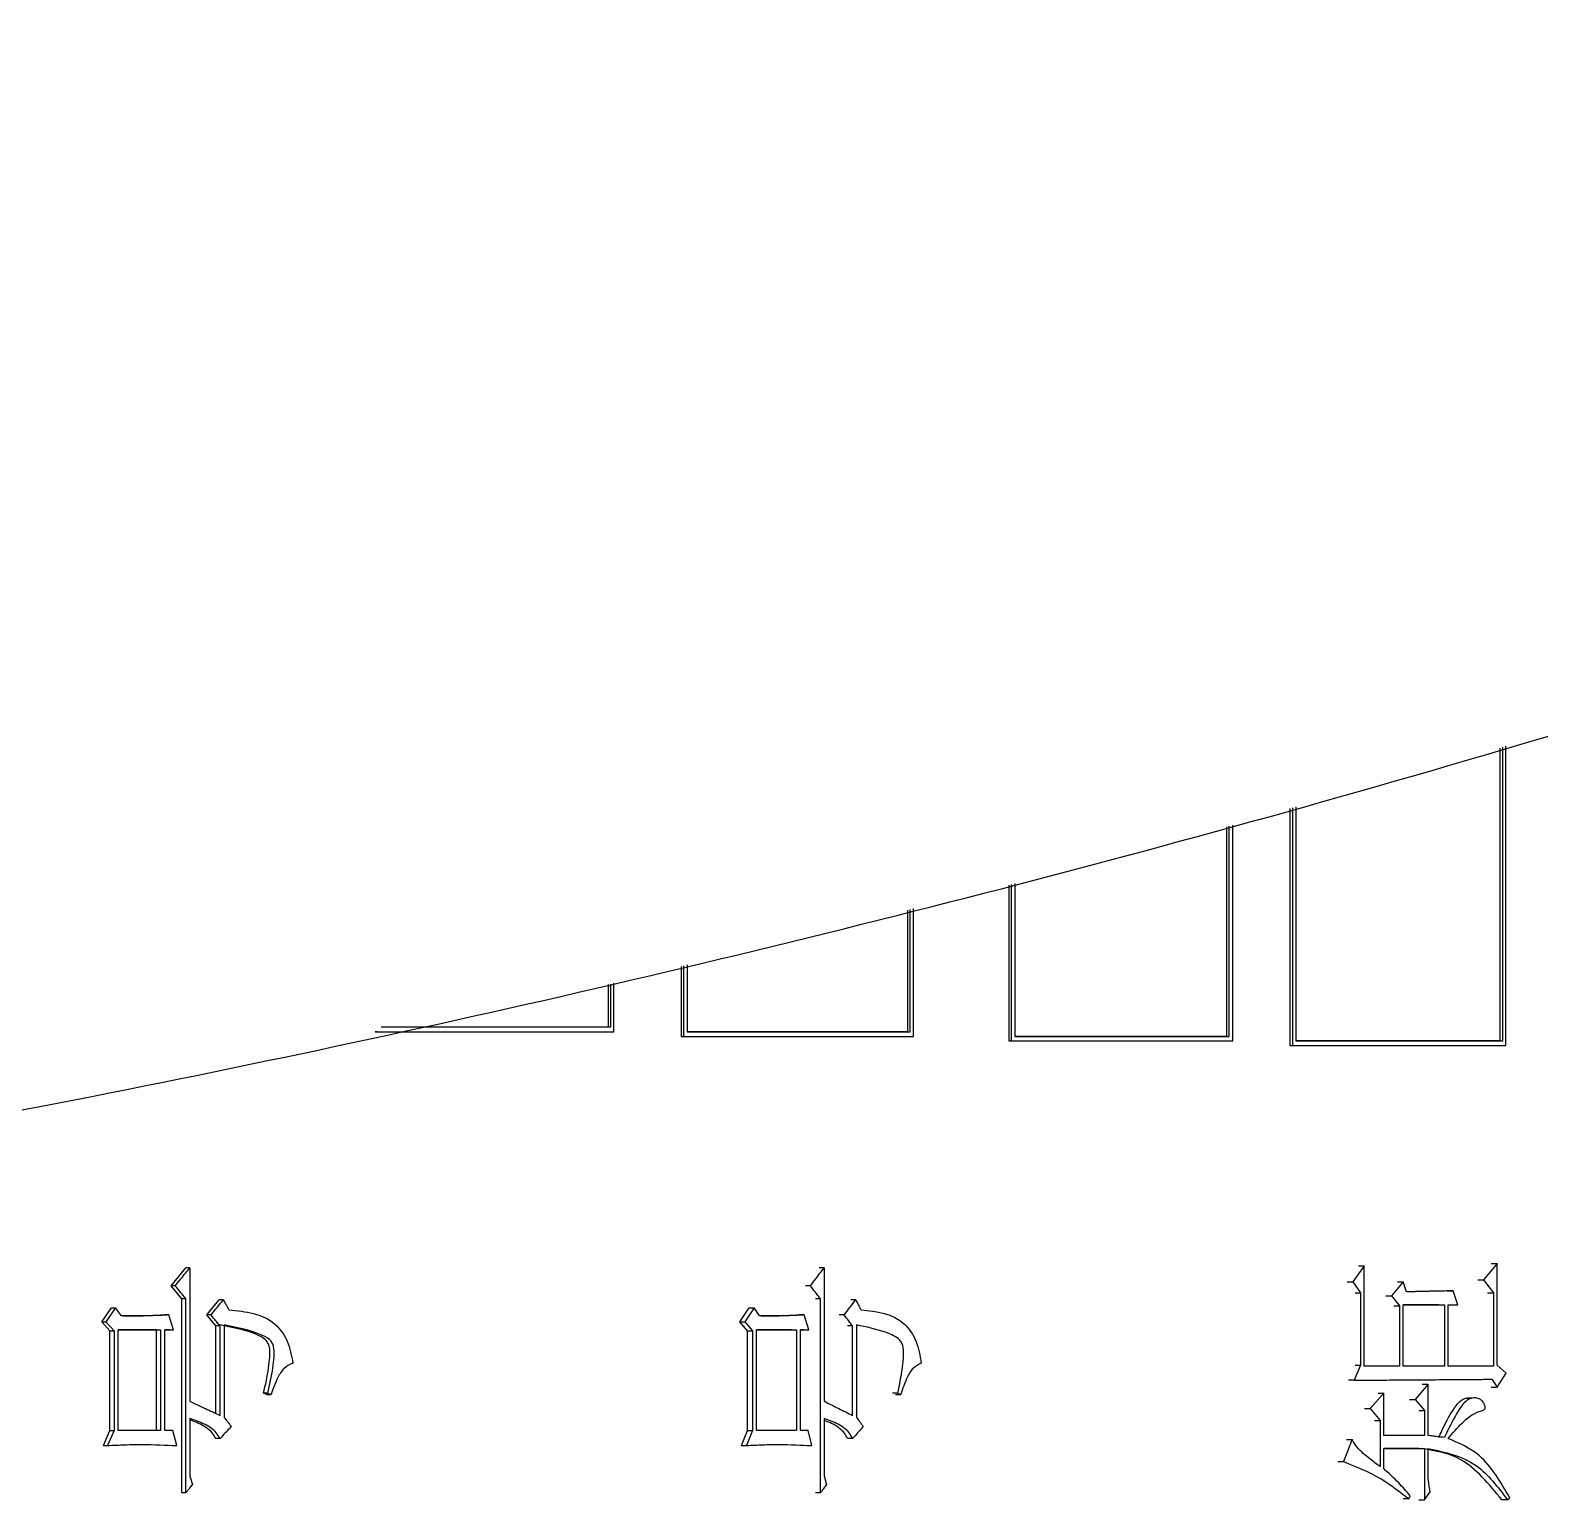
# Model space of a CAD drawing. Header units: millimetres. Extents: x 2016 to 4452, y 736 to 2459.
# Drawn here: x 3028.42 to 3044.67, y 1002.69 to 1018.51 of the extents above; entities that cross this region are included whole.
import ezdxf

# ---------------------------------------------------------------- set-up
doc = ezdxf.new("R2010")
doc.units = ezdxf.units.MM

msp = doc.modelspace()

# ---------------------------------------------------------------- linework, layer by layer
at = {"color": 7, "linetype": 'Continuous', "lineweight": 25}
for p, q in [((3044.237, 1010.785), (3044.237, 1007.631)), ((3044.268, 1007.631), (3044.268, 1010.794)), ((3044.303, 1007.581), (3044.303, 1010.804)), ((3041.975, 1010.133), (3041.975, 1007.581)), ((3042.004, 1010.141), (3042.004, 1007.581)), ((3042.04, 1010.152), (3042.04, 1007.631)), ((3041.296, 1009.937), (3041.296, 1007.681)), ((3041.325, 1007.681), (3041.325, 1009.945)), ((3041.362, 1007.631), (3041.362, 1009.956)), ((3038.95, 1009.31), (3038.95, 1007.631)), ((3038.978, 1009.317), (3038.978, 1007.631)), ((3039.016, 1009.327), (3039.016, 1007.681)), ((3037.926, 1007.681), (3037.926, 1009.056)), ((3037.861, 1009.04), (3037.861, 1007.731)), ((3037.888, 1007.731), (3037.888, 1009.046)), ((3035.425, 1008.434), (3035.425, 1007.681)), ((3035.451, 1008.44), (3035.451, 1007.681)), ((3035.49, 1008.45), (3035.49, 1007.731)), ((3034.662, 1008.244), (3034.662, 1007.781)), ((3034.701, 1007.731), (3034.701, 1008.254)), ((3034.637, 1008.238), (3034.637, 1007.781)), ((3034.662, 1007.781), (3034.637, 1007.781)), ((3032.129, 1007.731), (3034.676, 1007.731)), ((3032.153, 1007.731), (3032.129, 1007.731)), ((3034.676, 1007.731), (3034.701, 1007.731)), ((3035.425, 1007.681), (3035.864, 1007.681)), ((3035.425, 1007.681), (3035.451, 1007.681)), ((3036.067, 1007.681), (3037.899, 1007.681)), ((3037.861, 1007.731), (3037.888, 1007.731)), ((3037.899, 1007.681), (3037.926, 1007.681)), ((3038.95, 1007.631), (3041.332, 1007.631)), ((3038.95, 1007.631), (3038.978, 1007.631)), ((3041.296, 1007.681), (3041.325, 1007.681)), ((3041.332, 1007.631), (3041.362, 1007.631)), ((3044.237, 1007.631), (3044.268, 1007.631)), ((3041.975, 1007.581), (3044.272, 1007.581)), ((3041.975, 1007.581), (3042.004, 1007.581)), ((3044.272, 1007.581), (3044.303, 1007.581)), ((3029.934, 1004.996), (3030.091, 1005.19)), ((3030.136, 1005.19), (3030.091, 1005.19)), ((3030.136, 1005.19), (3030.136, 1003.752)), ((3036.964, 1005.19), (3036.911, 1005.19)), ((3036.964, 1005.19), (3036.964, 1003.752)), ((3042.778, 1005.212), (3042.654, 1005.039)), ((3042.717, 1005.212), (3042.778, 1005.212)), ((3042.778, 1004.13), (3042.778, 1005.212)), ((3044.207, 1005.234), (3044.062, 1005.061)), ((3044.144, 1005.234), (3044.207, 1005.234)), ((3044.207, 1004.141), (3044.207, 1005.234)), ((3029.978, 1004.996), (3029.934, 1004.996)), ((3030.047, 1004.855), (3029.934, 1004.996)), ((3036.815, 1004.996), (3036.762, 1004.996)), ((3042.593, 1005.039), (3042.654, 1005.039)), ((3042.654, 1005.039), (3042.739, 1004.92)), ((3043.196, 1005.039), (3043.072, 1004.888)), ((3043.134, 1005.039), (3043.196, 1005.039)), ((3043.234, 1004.931), (3043.196, 1005.039)), ((3044, 1005.061), (3044.062, 1005.061)), ((3044.062, 1005.061), (3044.169, 1004.92)), ((3030.092, 1004.855), (3030.047, 1004.855)), ((3030.047, 1002.767), (3030.047, 1004.855)), ((3030.092, 1002.767), (3030.092, 1004.855)), ((3030.318, 1004.682), (3030.449, 1004.844)), ((3030.495, 1004.844), (3030.449, 1004.844)), ((3036.923, 1004.855), (3036.869, 1004.855)), ((3036.923, 1002.767), (3036.923, 1004.855)), ((3037.303, 1004.844), (3037.249, 1004.844)), ((3042.679, 1004.92), (3042.739, 1004.92)), ((3042.739, 1004.92), (3042.739, 1004.141)), ((3043.011, 1004.888), (3043.072, 1004.888)), ((3043.072, 1004.888), (3043.157, 1004.779)), ((3043.671, 1004.942), (3043.734, 1004.942)), ((3043.787, 1004.79), (3043.734, 1004.942)), ((3044.106, 1004.92), (3044.169, 1004.92)), ((3044.169, 1004.92), (3044.169, 1004.13)), ((3029.187, 1004.606), (3029.293, 1004.758)), ((3029.336, 1004.758), (3029.23, 1004.606)), ((3029.293, 1004.758), (3029.336, 1004.758)), ((3029.398, 1004.671), (3029.336, 1004.758)), ((3029.908, 1004.682), (3029.863, 1004.682)), ((3029.96, 1004.52), (3029.908, 1004.682)), ((3030.363, 1004.682), (3030.318, 1004.682)), ((3030.414, 1004.563), (3030.318, 1004.682)), ((3036.057, 1004.606), (3036.156, 1004.758)), ((3036.209, 1004.758), (3036.109, 1004.606)), ((3036.156, 1004.758), (3036.209, 1004.758)), ((3036.267, 1004.671), (3036.209, 1004.758)), ((3036.749, 1004.682), (3036.696, 1004.682)), ((3036.799, 1004.52), (3036.749, 1004.682)), ((3037.179, 1004.682), (3037.125, 1004.682)), ((3043.096, 1004.779), (3043.157, 1004.779)), ((3043.157, 1004.779), (3043.157, 1004.13)), ((3043.196, 1004.13), (3043.196, 1004.79)), ((3043.196, 1004.79), (3043.642, 1004.79)), ((3043.579, 1004.79), (3043.196, 1004.79)), ((3043.58, 1004.79), (3043.642, 1004.79)), ((3043.642, 1004.79), (3043.642, 1004.13)), ((3043.68, 1004.79), (3043.787, 1004.79)), ((3043.68, 1004.13), (3043.68, 1004.79)), ((3043.725, 1004.79), (3043.787, 1004.79)), ((3029.187, 1004.606), (3029.23, 1004.606)), ((3029.275, 1004.509), (3029.187, 1004.606)), ((3029.23, 1004.606), (3029.319, 1004.509)), ((3029.275, 1004.509), (3029.319, 1004.509)), ((3029.275, 1003.438), (3029.275, 1004.509)), ((3029.319, 1004.509), (3029.319, 1003.438)), ((3029.363, 1003.438), (3029.363, 1004.52)), ((3029.363, 1004.52), (3029.82, 1004.52)), ((3029.776, 1004.52), (3029.363, 1004.52)), ((3029.776, 1004.52), (3029.82, 1004.52)), ((3029.776, 1003.438), (3029.776, 1004.52)), ((3029.82, 1004.52), (3029.82, 1003.438)), ((3029.864, 1003.438), (3029.864, 1004.52)), ((3029.864, 1004.52), (3029.96, 1004.52)), ((3029.916, 1004.52), (3029.864, 1004.52)), ((3029.916, 1004.52), (3029.96, 1004.52)), ((3030.46, 1004.563), (3030.414, 1004.563)), ((3030.414, 1003.621), (3030.414, 1004.563)), ((3030.46, 1003.6), (3030.46, 1004.563)), ((3030.503, 1004.574), (3030.503, 1003.579)), ((3036.057, 1004.606), (3036.109, 1004.606)), ((3036.14, 1004.509), (3036.057, 1004.606)), ((3036.109, 1004.606), (3036.192, 1004.509)), ((3036.14, 1004.509), (3036.192, 1004.509)), ((3036.14, 1003.438), (3036.14, 1004.509)), ((3036.192, 1004.509), (3036.192, 1003.438)), ((3036.234, 1003.438), (3036.234, 1004.52)), ((3036.234, 1004.52), (3036.666, 1004.52)), ((3036.613, 1004.52), (3036.234, 1004.52)), ((3036.613, 1004.52), (3036.666, 1004.52)), ((3036.666, 1004.52), (3036.666, 1003.438)), ((3036.708, 1003.438), (3036.708, 1004.52)), ((3036.708, 1004.52), (3036.799, 1004.52)), ((3036.745, 1004.52), (3036.708, 1004.52)), ((3036.745, 1004.52), (3036.799, 1004.52)), ((3037.27, 1004.563), (3037.216, 1004.563)), ((3037.27, 1003.6), (3037.27, 1004.563)), ((3037.311, 1004.574), (3037.311, 1003.579)), ((3042.739, 1004.141), (3042.67, 1003.979)), ((3043.157, 1004.13), (3042.778, 1004.13)), ((3043.642, 1004.13), (3043.196, 1004.13)), ((3044.169, 1004.13), (3043.68, 1004.13)), ((3044.306, 1004.055), (3044.207, 1004.141)), ((3044.207, 1003.903), (3044.306, 1004.055)), ((3042.67, 1003.979), (3042.609, 1003.979)), ((3043.465, 1003.936), (3043.327, 1003.773)), ((3043.403, 1003.936), (3043.465, 1003.936)), ((3043.465, 1003.384), (3043.465, 1003.936)), ((3044.144, 1003.903), (3044.207, 1003.903)), ((3044.153, 1003.99), (3044.207, 1003.903)), ((3030.974, 1003.838), (3030.929, 1003.838)), ((3030.963, 1003.827), (3030.929, 1003.838)), ((3030.963, 1003.827), (3031.009, 1003.827)), ((3030.974, 1003.838), (3031.009, 1003.827)), ((3037.755, 1003.838), (3037.701, 1003.838)), ((3037.733, 1003.827), (3037.788, 1003.827)), ((3037.755, 1003.838), (3037.788, 1003.827)), ((3042.987, 1003.838), (3042.84, 1003.676)), ((3042.926, 1003.838), (3042.987, 1003.838)), ((3042.987, 1003.384), (3042.987, 1003.838)), ((3043.265, 1003.773), (3043.327, 1003.773)), ((3043.327, 1003.773), (3043.427, 1003.654)), ((3043.929, 1003.784), (3043.867, 1003.784)), ((3030.136, 1003.568), (3030.136, 1002.951)), ((3036.964, 1003.568), (3036.964, 1002.951)), ((3042.779, 1003.676), (3042.84, 1003.676)), ((3042.84, 1003.676), (3042.948, 1003.546)), ((3042.888, 1003.546), (3042.948, 1003.546)), ((3042.948, 1003.546), (3042.948, 1003.049)), ((3043.365, 1003.654), (3043.427, 1003.654)), ((3043.427, 1003.654), (3043.427, 1003.384)), ((3029.205, 1003.276), (3029.275, 1003.438)), ((3029.319, 1003.438), (3029.248, 1003.276)), ((3029.275, 1003.438), (3029.319, 1003.438)), ((3029.82, 1003.438), (3029.363, 1003.438)), ((3029.952, 1003.438), (3029.864, 1003.438)), ((3029.996, 1003.276), (3029.952, 1003.438)), ((3036.073, 1003.276), (3036.14, 1003.438)), ((3036.192, 1003.438), (3036.126, 1003.276)), ((3036.14, 1003.438), (3036.192, 1003.438)), ((3036.666, 1003.438), (3036.234, 1003.438)), ((3036.79, 1003.438), (3036.708, 1003.438)), ((3036.832, 1003.276), (3036.79, 1003.438)), ((3043.427, 1003.384), (3042.987, 1003.384)), ((3029.205, 1003.276), (3029.248, 1003.276)), ((3029.951, 1003.276), (3029.996, 1003.276)), ((3030.46, 1003.351), (3030.414, 1003.351)), ((3036.073, 1003.276), (3036.126, 1003.276)), ((3036.779, 1003.276), (3036.832, 1003.276)), ((3037.27, 1003.352), (3037.216, 1003.352)), ((3042.586, 1003.341), (3042.646, 1003.341)), ((3042.987, 1003.243), (3043.427, 1003.243)), ((3042.987, 1003.027), (3042.987, 1003.243)), ((3043.365, 1003.243), (3042.987, 1003.243)), ((3043.365, 1003.243), (3043.427, 1003.243)), ((3043.427, 1003.243), (3043.427, 1002.692)), ((3043.465, 1002.995), (3043.465, 1003.243)), ((3042.493, 1003.103), (3042.553, 1003.103)), ((3030.136, 1002.951), (3030.162, 1002.854)), ((3036.964, 1002.951), (3036.989, 1002.854)), ((3030.092, 1002.767), (3030.047, 1002.767)), ((3036.923, 1002.767), (3036.87, 1002.767)), ((3043.257, 1002.703), (3043.273, 1002.735)), ((3043.427, 1002.692), (3043.488, 1002.778)), ((3044.321, 1002.692), (3044.344, 1002.713))]:
    msp.add_line(p, q, dxfattribs=at)
at = {"color": 7, "linetype": 'Continuous', "lineweight": 25, "flags": 128}
for points in [[(3042.679, 1004.141), (3042.694, 1004.141), (3042.709, 1004.141), (3042.739, 1004.141)], [(3043.257, 1002.703), (3043.234, 1002.703), (3043.215, 1002.703), (3043.196, 1002.703)], [(3043.365, 1002.692), (3043.38, 1002.692), (3043.396, 1002.692), (3043.427, 1002.692)], [(3044.321, 1002.692), (3044.298, 1002.692), (3044.278, 1002.692), (3044.258, 1002.692)]]:
    msp.add_lwpolyline(points, dxfattribs=at)
at = {"color": 7, "linetype": 'Continuous', "lineweight": 25}
for points, knots in [([(2995.642, 1003.807), (2998.202, 1003.832), (3001.783, 1003.867), (3007.052, 1004.146), (3011.516, 1004.481), (3016.832, 1005.047), (3022.401, 1005.82), (3028.215, 1006.83), (3034.186, 1008.086), (3040.262, 1009.597), (3046.4, 1011.368), (3052.565, 1013.402), (3058.729, 1015.701), (3064.866, 1018.267), (3070.954, 1021.097), (3076.973, 1024.191), (3082.906, 1027.545), (3088.735, 1031.158), (3094.445, 1035.023), (3100.021, 1039.137), (3105.448, 1043.494), (3110.714, 1048.089), (3115.805, 1052.913), (3120.71, 1057.961), (3125.417, 1063.224), (3129.914, 1068.694), (3134.193, 1074.362), (3138.241, 1080.219), (3142.051, 1086.256), (3145.613, 1092.462), (3148.918, 1098.826), (3151.959, 1105.339), (3154.728, 1111.988), (3157.218, 1118.762), (3159.424, 1125.65), (3161.338, 1132.639), (3162.957, 1139.717), (3164.275, 1146.87), (3165.288, 1154.087), (3165.992, 1161.354), (3166.385, 1168.659), (3166.464, 1175.986), (3166.227, 1183.325), (3165.673, 1190.659), (3164.8, 1197.977), (3163.61, 1205.264), (3162.102, 1212.507), (3160.277, 1219.691), (3158.136, 1226.804), (3155.683, 1233.831), (3152.918, 1240.76), (3149.845, 1247.576), (3146.468, 1254.267), (3142.79, 1260.819), (3138.817, 1267.219), (3134.552, 1273.454), (3130.001, 1279.512), (3125.169, 1285.381), (3120.061, 1291.047), (3114.685, 1296.5), (3109.238, 1301.547), (3103.765, 1306.199), (3098.307, 1310.469), (3092.682, 1314.511), (3086.9, 1318.32), (3080.973, 1321.888), (3074.91, 1325.21), (3068.724, 1328.28), (3062.428, 1331.094), (3056.034, 1333.645), (3049.559, 1335.932), (3043.021, 1337.948), (3036.446, 1339.69), (3029.874, 1341.155), (3023.38, 1342.337), (3017.09, 1343.234), (3011.567, 1343.817), (3006.684, 1344.185), (3001.86, 1344.425), (2995.885, 1344.542), (2990.368, 1344.431), (2985.099, 1344.16), (2980.635, 1343.822), (2975.319, 1343.257), (2969.75, 1342.484), (2963.936, 1341.474), (2957.965, 1340.218), (2951.889, 1338.707), (2945.751, 1336.936), (2939.586, 1334.902), (2933.422, 1332.603), (2927.285, 1330.037), (2921.197, 1327.207), (2915.178, 1324.113), (2909.245, 1320.759), (2903.416, 1317.146), (2897.706, 1313.281), (2892.131, 1309.167), (2886.703, 1304.81), (2881.438, 1300.215), (2876.346, 1295.391), (2871.441, 1290.343), (2866.735, 1285.08), (2862.237, 1279.61), (2857.959, 1273.942), (2853.91, 1268.085), (2850.1, 1262.048), (2846.538, 1255.842), (2843.234, 1249.478), (2840.191, 1242.966), (2837.429, 1236.314), (2835.092, 1230.032), (2833.813, 1225.927), (2833.25, 1224.118)], [0, 0, 0, 0, 0.0102074, 0.014274, 0.021037, 0.0280561, 0.0355867, 0.0434511, 0.0515783, 0.0599113, 0.0684099, 0.0770439, 0.085791, 0.0946336, 0.1035582, 0.112554, 0.1216124, 0.1307262, 0.1398897, 0.1490979, 0.1583469, 0.1676331, 0.1769537, 0.1863062, 0.1956884, 0.2050985, 0.2145348, 0.2239961, 0.233481, 0.2429885, 0.2525178, 0.262068, 0.2716385, 0.2812287, 0.2908382, 0.3004664, 0.3101132, 0.3197782, 0.3294613, 0.3391624, 0.3488814, 0.3586183, 0.3683733, 0.3781464, 0.387938, 0.3977483, 0.4075776, 0.4174265, 0.4272956, 0.4371854, 0.4470968, 0.4570307, 0.4669882, 0.4769704, 0.486979, 0.4970156, 0.5070822, 0.5171812, 0.5273154, 0.5374882, 0.5477037, 0.5569145, 0.5661226, 0.5753266, 0.5845258, 0.5937191, 0.6029052, 0.6120821, 0.6212471, 0.6303962, 0.6395236, 0.6486197, 0.6576679, 0.6666375, 0.6754633, 0.6839789, 0.6919633, 0.6976055, 0.7035012, 0.7112199, 0.7214273, 0.7254939, 0.7322569, 0.739276, 0.7468066, 0.754671, 0.7627982, 0.7711312, 0.7796298, 0.7882638, 0.7970109, 0.8058535, 0.8147781, 0.8237739, 0.8328323, 0.8419461, 0.8511096, 0.8603178, 0.8695668, 0.878853, 0.8881736, 0.8975261, 0.9069083, 0.9163184, 0.9257547, 0.935216, 0.9447009, 0.9542084, 0.9637377, 0.9732879, 0.9828584, 0.9924486, 1, 1, 1, 1]), ([(3034.662, 1007.781), (3034.41, 1007.781), (3033.904, 1007.781), (3033.081, 1007.781), (3032.508, 1007.781), (3032.193, 1007.781)], [0, 0, 0, 0, 0.3096666, 0.6193332, 1, 1, 1, 1]), ([(3034.637, 1007.781), (3034.433, 1007.781), (3034.025, 1007.781), (3033.213, 1007.781), (3032.599, 1007.781), (3032.193, 1007.781)], [0, 0, 0, 0, 0.252458, 0.504916, 1, 1, 1, 1]), ([(3032.153, 1007.731), (3032.41, 1007.731), (3032.924, 1007.731), (3033.775, 1007.731), (3034.365, 1007.731), (3034.701, 1007.731)], [0, 0, 0, 0, 0.300085, 0.60017, 1, 1, 1, 1]), ([(3035.451, 1007.681), (3035.701, 1007.681), (3036.201, 1007.681), (3037.027, 1007.681), (3037.599, 1007.681), (3037.926, 1007.681)], [0, 0, 0, 0, 0.300085, 0.60017, 1, 1, 1, 1]), ([(3035.49, 1007.731), (3035.74, 1007.731), (3036.24, 1007.731), (3037.04, 1007.731), (3037.587, 1007.731), (3037.888, 1007.731)], [0, 0, 0, 0, 0.309667, 0.619333, 1, 1, 1, 1]), ([(3037.861, 1007.731), (3037.663, 1007.731), (3037.268, 1007.731), (3036.48, 1007.731), (3035.884, 1007.731), (3035.49, 1007.731)], [0, 0, 0, 0, 0.252756, 0.505512, 1, 1, 1, 1]), ([(3038.978, 1007.631), (3039.219, 1007.631), (3039.701, 1007.631), (3040.497, 1007.631), (3041.047, 1007.631), (3041.362, 1007.631)], [0, 0, 0, 0, 0.300085, 0.60017, 1, 1, 1, 1]), ([(3039.016, 1007.681), (3039.257, 1007.681), (3039.738, 1007.681), (3040.509, 1007.681), (3041.035, 1007.681), (3041.325, 1007.681)], [0, 0, 0, 0, 0.30968, 0.61936, 1, 1, 1, 1]), ([(3041.296, 1007.681), (3041.105, 1007.681), (3040.725, 1007.681), (3039.967, 1007.681), (3039.394, 1007.681), (3039.016, 1007.681)], [0, 0, 0, 0, 0.253112, 0.506224, 1, 1, 1, 1]), ([(3042.04, 1007.631), (3042.273, 1007.631), (3042.738, 1007.631), (3043.482, 1007.631), (3043.989, 1007.631), (3044.268, 1007.631)], [0, 0, 0, 0, 0.30968, 0.61936, 1, 1, 1, 1]), ([(3044.237, 1007.631), (3044.053, 1007.631), (3043.687, 1007.631), (3042.957, 1007.631), (3042.405, 1007.631), (3042.04, 1007.631)], [0, 0, 0, 0, 0.2534485, 0.506897, 1, 1, 1, 1]), ([(3042.004, 1007.581), (3042.237, 1007.581), (3042.702, 1007.581), (3043.47, 1007.581), (3044, 1007.581), (3044.303, 1007.581)], [0, 0, 0, 0, 0.300085, 0.60017, 1, 1, 1, 1]), ([(3029.978, 1004.996), (3029.998, 1005.021), (3030.035, 1005.066), (3030.087, 1005.131), (3030.12, 1005.17), (3030.136, 1005.19)], [0, 0, 0, 0, 0.3845731, 0.6922866, 1, 1, 1, 1]), ([(3036.815, 1004.996), (3036.834, 1005.021), (3036.869, 1005.066), (3036.918, 1005.131), (3036.949, 1005.17), (3036.964, 1005.19)], [0, 0, 0, 0, 0.384573, 0.692287, 1, 1, 1, 1]), ([(3030.092, 1004.855), (3030.082, 1004.868), (3030.062, 1004.893), (3030.024, 1004.939), (3029.996, 1004.974), (3029.978, 1004.996)], [0, 0, 0, 0, 0.266245, 0.532491, 1, 1, 1, 1]), ([(3036.923, 1004.855), (3036.913, 1004.868), (3036.894, 1004.893), (3036.858, 1004.939), (3036.832, 1004.974), (3036.815, 1004.996)], [0, 0, 0, 0, 0.2662451, 0.5324905, 1, 1, 1, 1]), ([(3030.363, 1004.682), (3030.385, 1004.709), (3030.429, 1004.763), (3030.473, 1004.817), (3030.495, 1004.844)], [0, 0, 0, 0, 0.499999, 1, 1, 1, 1]), ([(3030.495, 1004.844), (3030.502, 1004.83), (3030.517, 1004.805), (3030.537, 1004.769), (3030.549, 1004.747), (3030.556, 1004.736)], [0, 0, 0, 0, 0.39043, 0.695215, 1, 1, 1, 1]), ([(3037.179, 1004.682), (3037.2, 1004.709), (3037.241, 1004.763), (3037.282, 1004.817), (3037.303, 1004.844)], [0, 0, 0, 0, 0.499999, 1, 1, 1, 1]), ([(3037.303, 1004.844), (3037.31, 1004.83), (3037.324, 1004.805), (3037.343, 1004.769), (3037.355, 1004.747), (3037.361, 1004.736)], [0, 0, 0, 0, 0.39043, 0.695215, 1, 1, 1, 1]), ([(3043.734, 1004.942), (3043.672, 1004.94), (3043.607, 1004.939), (3043.538, 1004.937), (3043.522, 1004.937), (3043.507, 1004.937), (3043.492, 1004.936), (3043.476, 1004.936), (3043.461, 1004.936), (3043.441, 1004.935), (3043.426, 1004.935), (3043.411, 1004.935), (3043.395, 1004.934), (3043.38, 1004.934), (3043.353, 1004.933), (3043.306, 1004.932), (3043.262, 1004.932), (3043.234, 1004.931)], [0, 0, 0, 0, 0.369844, 0.392959, 0.416074, 0.462305, 0.48542, 0.508535, 0.554765, 0.577881, 0.624111, 0.647226, 0.670342, 0.716572, 0.739687, 0.832148, 1, 1, 1, 1]), ([(3029.908, 1004.682), (3029.904, 1004.682), (3029.895, 1004.681), (3029.883, 1004.681), (3029.87, 1004.68), (3029.857, 1004.679), (3029.845, 1004.679), (3029.832, 1004.678), (3029.822, 1004.678), (3029.811, 1004.677), (3029.801, 1004.677), (3029.788, 1004.676), (3029.771, 1004.675), (3029.755, 1004.675), (3029.738, 1004.674), (3029.725, 1004.674), (3029.708, 1004.673), (3029.692, 1004.673), (3029.675, 1004.673), (3029.662, 1004.672), (3029.645, 1004.672), (3029.628, 1004.672), (3029.612, 1004.672), (3029.595, 1004.671), (3029.578, 1004.671), (3029.561, 1004.671), (3029.549, 1004.671), (3029.536, 1004.671), (3029.523, 1004.671), (3029.513, 1004.671), (3029.504, 1004.671), (3029.496, 1004.671), (3029.487, 1004.671), (3029.479, 1004.671), (3029.473, 1004.671), (3029.466, 1004.671), (3029.458, 1004.671), (3029.45, 1004.671), (3029.441, 1004.671), (3029.433, 1004.671), (3029.424, 1004.671), (3029.416, 1004.671), (3029.408, 1004.671), (3029.402, 1004.671), (3029.398, 1004.671)], [0, 0, 0, 0, 0.0247417, 0.0494835, 0.0742252, 0.098967, 0.1237087, 0.1484505, 0.1731922, 0.1855631, 0.2103049, 0.2350466, 0.2597884, 0.309272, 0.3340138, 0.3587555, 0.3834973, 0.4329809, 0.4577227, 0.4824645, 0.5072062, 0.5566898, 0.5814315, 0.6061733, 0.6556568, 0.6803986, 0.7051403, 0.7298821, 0.7546238, 0.7793656, 0.7917365, 0.8041073, 0.8288491, 0.84122, 0.8535908, 0.8659617, 0.8783326, 0.9030743, 0.9154452, 0.9278161, 0.9525578, 0.9649287, 0.9772996, 1, 1, 1, 1]), ([(3029.413, 1004.671), (3029.427, 1004.671), (3029.509, 1004.671), (3029.66, 1004.673), (3029.796, 1004.679), (3029.863, 1004.682)], [0, 0, 0, 0, 0.093797, 0.546774, 1, 1, 1, 1]), ([(3030.46, 1004.563), (3030.449, 1004.575), (3030.428, 1004.602), (3030.396, 1004.641), (3030.374, 1004.668), (3030.363, 1004.682)], [0, 0, 0, 0, 0.314653, 0.657326, 1, 1, 1, 1]), ([(3030.556, 1004.736), (3030.736, 1004.718), (3030.991, 1004.692), (3031.201, 1004.403), (3031.229, 1004.244), (3031.244, 1004.163)], [0, 0, 0, 0, 0.544628, 0.767125, 1, 1, 1, 1]), ([(3036.749, 1004.682), (3036.745, 1004.682), (3036.737, 1004.681), (3036.725, 1004.681), (3036.713, 1004.68), (3036.702, 1004.679), (3036.69, 1004.679), (3036.678, 1004.678), (3036.668, 1004.678), (3036.658, 1004.677), (3036.648, 1004.677), (3036.636, 1004.676), (3036.62, 1004.675), (3036.604, 1004.675), (3036.588, 1004.674), (3036.577, 1004.674), (3036.561, 1004.673), (3036.545, 1004.673), (3036.529, 1004.673), (3036.517, 1004.672), (3036.501, 1004.672), (3036.485, 1004.672), (3036.469, 1004.672), (3036.453, 1004.671), (3036.437, 1004.671), (3036.422, 1004.671), (3036.41, 1004.671), (3036.398, 1004.671), (3036.386, 1004.671), (3036.376, 1004.671), (3036.368, 1004.671), (3036.36, 1004.671), (3036.352, 1004.671), (3036.344, 1004.671), (3036.338, 1004.671), (3036.332, 1004.671), (3036.324, 1004.671), (3036.316, 1004.671), (3036.308, 1004.671), (3036.3, 1004.671), (3036.292, 1004.671), (3036.284, 1004.671), (3036.277, 1004.671), (3036.271, 1004.671), (3036.267, 1004.671)], [0, 0, 0, 0, 0.024742, 0.049483, 0.074225, 0.098967, 0.123709, 0.14845, 0.173192, 0.185563, 0.210305, 0.235047, 0.259788, 0.309272, 0.334014, 0.358756, 0.383497, 0.432981, 0.457723, 0.482464, 0.507206, 0.55669, 0.581431, 0.606173, 0.655657, 0.680399, 0.70514, 0.729882, 0.754624, 0.779366, 0.791736, 0.804107, 0.828849, 0.84122, 0.853591, 0.865962, 0.878333, 0.903074, 0.915445, 0.927816, 0.952558, 0.964929, 0.9773, 1, 1, 1, 1]), ([(3036.285, 1004.671), (3036.293, 1004.671), (3036.366, 1004.671), (3036.503, 1004.673), (3036.632, 1004.679), (3036.696, 1004.682)], [0, 0, 0, 0, 0.061457, 0.530599, 1, 1, 1, 1]), ([(3037.27, 1004.563), (3037.26, 1004.576), (3037.24, 1004.602), (3037.21, 1004.641), (3037.189, 1004.668), (3037.179, 1004.682)], [0, 0, 0, 0, 0.3146533, 0.657326, 1, 1, 1, 1]), ([(3037.361, 1004.736), (3037.531, 1004.718), (3037.771, 1004.692), (3037.969, 1004.403), (3037.996, 1004.244), (3038.009, 1004.163)], [0, 0, 0, 0, 0.544628, 0.767125, 1, 1, 1, 1]), ([(3030.929, 1003.838), (3030.949, 1003.929), (3030.978, 1004.058), (3030.997, 1004.227), (3030.999, 1004.322), (3030.975, 1004.387), (3030.928, 1004.437), (3030.757, 1004.517), (3030.589, 1004.549), (3030.458, 1004.574)], [0, 0, 0, 0, 0.238634, 0.338047, 0.438194, 0.475532, 0.512995, 0.619423, 1, 1, 1, 1]), ([(3030.974, 1003.838), (3030.995, 1003.929), (3031.024, 1004.058), (3031.043, 1004.227), (3031.045, 1004.322), (3031.021, 1004.387), (3030.974, 1004.437), (3030.803, 1004.517), (3030.635, 1004.549), (3030.503, 1004.574)], [0, 0, 0, 0, 0.238484, 0.337767, 0.43778, 0.475122, 0.512592, 0.618725, 1, 1, 1, 1]), ([(3037.755, 1003.838), (3037.775, 1003.929), (3037.798, 1004.038), (3037.815, 1004.181), (3037.821, 1004.262), (3037.818, 1004.341), (3037.792, 1004.398), (3037.731, 1004.454), (3037.569, 1004.52), (3037.416, 1004.552), (3037.311, 1004.574)], [0, 0, 0, 0, 0.237785, 0.287938, 0.366632, 0.446055, 0.486951, 0.527634, 0.676721, 1, 1, 1, 1]), ([(3031.244, 1004.163), (3031.211, 1004.147), (3031.143, 1004.115), (3031.068, 1003.988), (3031.032, 1003.889), (3031.009, 1003.827)], [0, 0, 0, 0, 0.267599, 0.548584, 1, 1, 1, 1]), ([(3038.009, 1004.163), (3037.978, 1004.147), (3037.914, 1004.115), (3037.844, 1003.988), (3037.809, 1003.889), (3037.788, 1003.827)], [0, 0, 0, 0, 0.2675988, 0.548584, 1, 1, 1, 1]), ([(3042.67, 1003.979), (3042.754, 1003.98), (3042.922, 1003.981), (3043.173, 1003.982), (3043.382, 1003.984), (3043.591, 1003.985), (3043.775, 1003.987), (3043.976, 1003.988), (3044.094, 1003.989), (3044.153, 1003.99)], [0, 0, 0, 0, 0.168661, 0.337321, 0.505982, 0.590312, 0.758972, 0.879486, 1, 1, 1, 1]), ([(3030.136, 1003.752), (3030.164, 1003.739), (3030.219, 1003.713), (3030.327, 1003.662), (3030.407, 1003.625), (3030.46, 1003.6)], [0, 0, 0, 0, 0.257226, 0.514452, 1, 1, 1, 1]), ([(3036.964, 1003.752), (3036.991, 1003.739), (3037.043, 1003.713), (3037.145, 1003.662), (3037.22, 1003.625), (3037.27, 1003.6)], [0, 0, 0, 0, 0.257226, 0.514452, 1, 1, 1, 1]), ([(3043.579, 1003.362), (3043.602, 1003.41), (3043.658, 1003.53), (3043.735, 1003.67), (3043.816, 1003.765), (3043.874, 1003.789), (3043.914, 1003.793), (3043.933, 1003.785), (3043.936, 1003.784)], [0, 0, 0, 0, 0.2545356, 0.6322289, 0.7772264, 0.880906, 0.9842735, 1, 1, 1, 1]), ([(3043.68, 1003.352), (3043.73, 1003.41), (3043.83, 1003.528), (3043.963, 1003.632), (3044.05, 1003.651), (3044.069, 1003.663), (3044.075, 1003.671), (3044.079, 1003.679), (3044.08, 1003.69), (3044.077, 1003.707), (3044.067, 1003.733), (3044.046, 1003.761), (3044.011, 1003.784), (3043.966, 1003.792), (3043.914, 1003.784), (3043.841, 1003.732), (3043.753, 1003.591), (3043.685, 1003.456), (3043.644, 1003.368), (3043.642, 1003.362)], [0, 0, 0, 0, 0.181627, 0.364877, 0.405345, 0.414708, 0.422096, 0.428255, 0.434387, 0.44497, 0.464039, 0.494559, 0.524876, 0.568261, 0.613388, 0.663291, 0.787095, 0.985392, 1, 1, 1, 1]), ([(3030.46, 1003.351), (3030.447, 1003.373), (3030.423, 1003.416), (3030.364, 1003.466), (3030.294, 1003.506), (3030.216, 1003.54), (3030.162, 1003.559), (3030.136, 1003.568)], [0, 0, 0, 0, 0.176065, 0.348002, 0.566634, 0.783694, 1, 1, 1, 1]), ([(3030.414, 1003.351), (3030.402, 1003.373), (3030.378, 1003.416), (3030.319, 1003.466), (3030.249, 1003.506), (3030.186, 1003.534), (3030.147, 1003.548), (3030.136, 1003.552)], [0, 0, 0, 0, 0.200458, 0.396149, 0.644927, 0.891891, 1, 1, 1, 1]), ([(3030.503, 1003.579), (3030.513, 1003.566), (3030.531, 1003.544), (3030.558, 1003.511), (3030.574, 1003.491), (3030.582, 1003.481)], [0, 0, 0, 0, 0.384577, 0.692288, 1, 1, 1, 1]), ([(3037.27, 1003.352), (3037.258, 1003.373), (3037.236, 1003.416), (3037.18, 1003.467), (3037.114, 1003.506), (3037.04, 1003.54), (3036.99, 1003.559), (3036.964, 1003.568)], [0, 0, 0, 0, 0.176065, 0.348002, 0.566634, 0.783694, 1, 1, 1, 1]), ([(3037.216, 1003.352), (3037.204, 1003.373), (3037.182, 1003.416), (3037.126, 1003.467), (3037.06, 1003.506), (3037.004, 1003.533), (3036.972, 1003.545), (3036.964, 1003.547)], [0, 0, 0, 0, 0.208214, 0.411477, 0.669881, 0.9264, 1, 1, 1, 1]), ([(3037.311, 1003.579), (3037.321, 1003.566), (3037.338, 1003.544), (3037.362, 1003.511), (3037.378, 1003.491), (3037.385, 1003.481)], [0, 0, 0, 0, 0.384577, 0.692287, 1, 1, 1, 1]), ([(3030.582, 1003.481), (3030.571, 1003.47), (3030.549, 1003.447), (3030.508, 1003.403), (3030.479, 1003.372), (3030.46, 1003.351)], [0, 0, 0, 0, 0.267463, 0.534927, 1, 1, 1, 1]), ([(3037.385, 1003.481), (3037.375, 1003.47), (3037.354, 1003.447), (3037.316, 1003.403), (3037.288, 1003.372), (3037.27, 1003.352)], [0, 0, 0, 0, 0.2674634, 0.534927, 1, 1, 1, 1]), ([(3043.642, 1003.362), (3043.612, 1003.366), (3043.568, 1003.371), (3043.509, 1003.379), (3043.48, 1003.382), (3043.465, 1003.384)], [0, 0, 0, 0, 0.499999, 0.749999, 1, 1, 1, 1]), ([(3029.248, 1003.276), (3029.311, 1003.279), (3029.437, 1003.285), (3029.686, 1003.289), (3029.872, 1003.281), (3029.996, 1003.276)], [0, 0, 0, 0, 0.252085, 0.504198, 1, 1, 1, 1]), ([(3036.126, 1003.276), (3036.185, 1003.279), (3036.304, 1003.285), (3036.54, 1003.289), (3036.715, 1003.281), (3036.832, 1003.276)], [0, 0, 0, 0, 0.2520851, 0.5041975, 1, 1, 1, 1]), ([(3042.646, 1003.341), (3042.634, 1003.311), (3042.613, 1003.256), (3042.582, 1003.176), (3042.563, 1003.127), (3042.553, 1003.103)], [0, 0, 0, 0, 0.380374, 0.690187, 1, 1, 1, 1]), ([(3042.948, 1003.049), (3042.912, 1003.077), (3042.851, 1003.123), (3042.767, 1003.19), (3042.699, 1003.255), (3042.664, 1003.312), (3042.646, 1003.341)], [0, 0, 0, 0, 0.336864, 0.555373, 0.775639, 1, 1, 1, 1]), ([(3044.258, 1002.692), (3044.121, 1002.861), (3043.879, 1003.16), (3043.547, 1003.218), (3043.403, 1003.243)], [0, 0, 0, 0, 0.566016, 1, 1, 1, 1]), ([(3043.465, 1003.243), (3043.649, 1003.205), (3043.983, 1003.136), (3044.216, 1002.829), (3044.321, 1002.692)], [0, 0, 0, 0, 0.551707, 1, 1, 1, 1]), ([(3044.344, 1002.713), (3044.246, 1002.884), (3044.073, 1003.184), (3043.799, 1003.301), (3043.68, 1003.352)], [0, 0, 0, 0, 0.56753, 1, 1, 1, 1]), ([(3042.553, 1003.103), (3042.691, 1003.048), (3042.94, 1002.95), (3043.16, 1002.779), (3043.257, 1002.703)], [0, 0, 0, 0, 0.556947, 1, 1, 1, 1]), ([(3043.273, 1002.735), (3043.232, 1002.782), (3043.166, 1002.858), (3043.069, 1002.953), (3043.015, 1003.002), (3042.987, 1003.027)], [0, 0, 0, 0, 0.450179, 0.724893, 1, 1, 1, 1]), ([(3043.488, 1002.778), (3043.48, 1002.818), (3043.467, 1002.889), (3043.466, 1002.962), (3043.465, 1002.995)], [0, 0, 0, 0, 0.558835, 1, 1, 1, 1]), ([(3030.162, 1002.854), (3030.152, 1002.842), (3030.135, 1002.821), (3030.112, 1002.792), (3030.099, 1002.776), (3030.092, 1002.767)], [0, 0, 0, 0, 0.42836, 0.71418, 1, 1, 1, 1]), ([(3036.989, 1002.854), (3036.98, 1002.842), (3036.964, 1002.821), (3036.942, 1002.792), (3036.929, 1002.776), (3036.923, 1002.767)], [0, 0, 0, 0, 0.4283604, 0.7141802, 1, 1, 1, 1])]:
    msp.add_open_spline(points, degree=3, knots=knots, dxfattribs=at)

doc.saveas('drawing.dxf')
